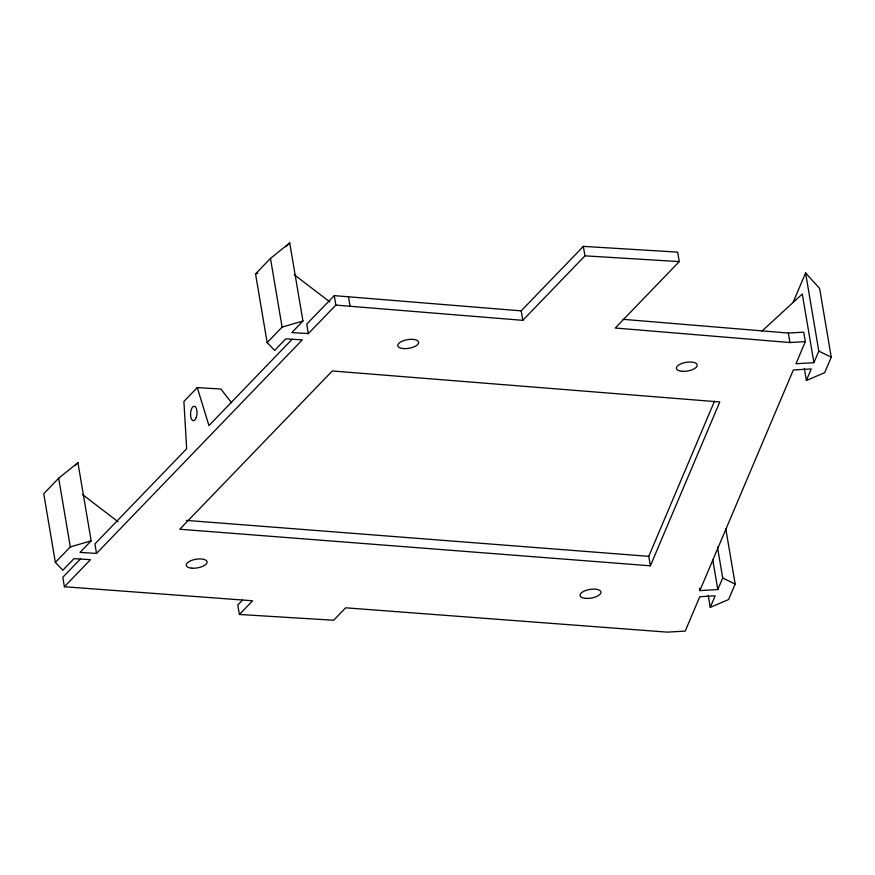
<?xml version="1.0" encoding="UTF-8"?>
<svg xmlns="http://www.w3.org/2000/svg" width="875" height="875" viewBox="0 0 875 875"><rect width="100%" height="100%" fill="white"/><g stroke="black" fill="none" stroke-linecap="round" stroke-linejoin="round"><path stroke-width="1.31" d="M650.377 565.808L719.786 401.953L332.281 370.978L179.791 529.233L650.377 565.808L648.769 556.336L714.47 401.231M793.144 302.323L805.591 272.956L819.634 288.477L831.25 357.164L824.688 372.663L806.367 380.494L804.322 368.364M717.467 547.006L722.706 578.014L717.806 589.575L699.869 590.614L793.33 369.972L811.267 368.933L806.367 380.494M623.131 319.331L788.342 333.058L803.72 332.172L805.328 341.644L795.966 363.738L813.914 362.688L818.814 351.127L805.591 272.956M725.802 528.828L735.142 584.052L728.58 599.539L710.27 607.381L715.159 595.82L699.781 596.706L685.223 631.094L667.275 632.133L345.669 607.808L333.692 620.244L239.389 614.469L237.792 604.997L242.506 600.108M308.328 333.594L306.72 324.133L334.261 295.63L521.205 310.866L583.352 246.367L677.644 252.131L679.252 261.603L584.948 255.839L522.802 320.337L335.869 305.102L308.328 333.594L291.812 332.598L302.947 321.037L289.723 242.867L270.484 258.42L255.544 273.919L267.159 342.617L274.63 350.416L285.775 338.855L302.291 339.861L96.523 553.427L80.008 552.409L91.153 540.837L77.93 462.678L58.691 478.22L43.75 493.73L55.366 562.417L62.836 570.227L73.981 558.655L90.497 559.672L64.411 586.742L62.803 577.27L80.511 558.895M75.097 465.609L77.93 462.678M285.95 246.783L289.723 242.867M231.612 402.795L220.872 389.036L197.28 387.592L183.903 401.472L186.659 448.733L94.916 543.944L96.523 553.427M55.366 562.417L70.306 546.919L91.153 540.837M267.159 342.617L282.1 327.108L302.947 321.037M292.184 339.216L208.95 425.6L197.28 387.592M239.389 614.469L252.591 600.775L64.411 586.742M679.252 261.603L615.256 328.016L789.95 342.541L805.328 341.644M762.038 331.012L802.298 293.989L813.914 362.688M255.544 273.919L257.895 273.252M186.342 520.395L648.769 556.336M818.814 351.127L831.25 357.164M722.706 578.014L735.142 584.052M294.219 274.663L329.864 301.962M82.425 494.473L118.07 521.763M788.342 333.058L789.95 342.541M712.797 559.934L717.806 589.575M708.214 595.252L710.27 607.381M699.464 588.252L699.869 590.614M583.352 246.367L584.948 255.839M521.205 310.866L522.802 320.337M348.414 296.505L350.022 305.977M334.261 295.63L335.869 305.102M270.484 258.42L282.1 327.108M58.691 478.22L70.306 546.919M191.92 568.181A10.566 4.375 -9.6 0 0 207.08 561.892A10.566 4.375 -9.6 0 0 190.969 560.656A10.566 4.375 -9.6 0 0 191.92 568.181M585.78 598.369A10.566 4.375 -9.6 0 0 600.939 592.069A10.566 4.375 -9.6 0 0 584.817 590.833A10.566 4.375 -9.6 0 0 585.78 598.369M682.019 371.273A10.566 4.375 -9.6 0 0 697.255 365.017A10.566 4.375 -9.6 0 0 681.22 363.716A10.566 4.375 -9.6 0 0 682.019 371.273M403.419 348.578A10.566 4.375 -9.6 0 0 418.666 342.322A10.566 4.375 -9.6 0 0 402.62 341.02A10.566 4.375 -9.6 0 0 403.419 348.578M196.284 417.528A7.262 3.237 -86.5 0 0 194.381 406.252A7.262 3.237 -86.5 0 0 190.739 416.664A7.262 3.237 -86.5 0 0 196.284 417.528"/></g></svg>
